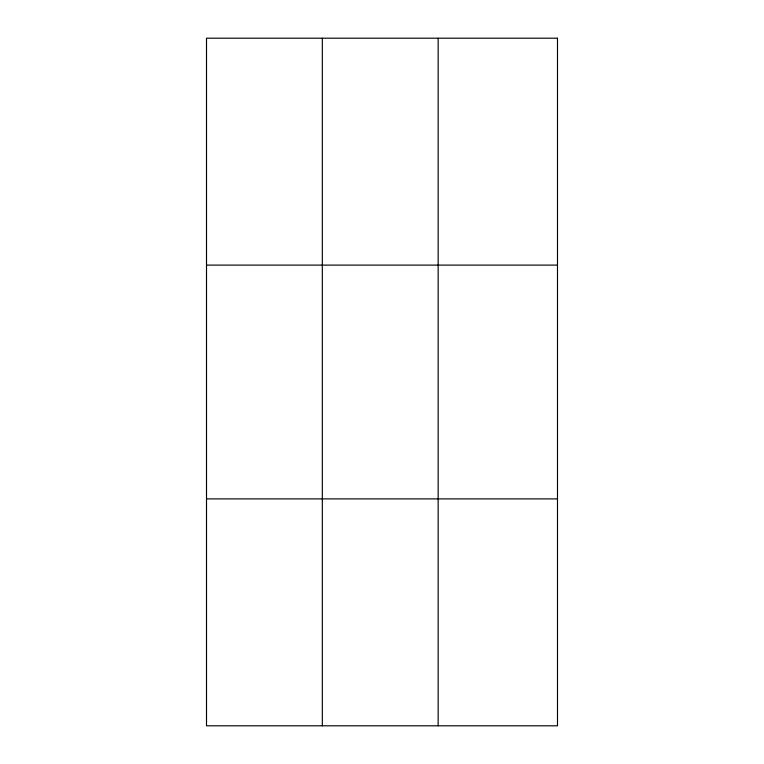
<?xml version="1.0" encoding="UTF-8"?>
<svg xmlns="http://www.w3.org/2000/svg" width="764" height="764" viewBox="0 0 764 764"><rect width="100%" height="100%" fill="white"/><g stroke="black" fill="none" stroke-linecap="round" stroke-linejoin="round"><path stroke-width="1.15" d="M322.332 725.8L322.332 38.2M438.154 725.8L438.154 38.2M206.509 265.108L557.491 265.108M206.509 498.892L557.491 498.892M557.491 38.2L557.491 725.8L206.509 725.8L206.509 38.2L557.491 38.2"/></g></svg>
